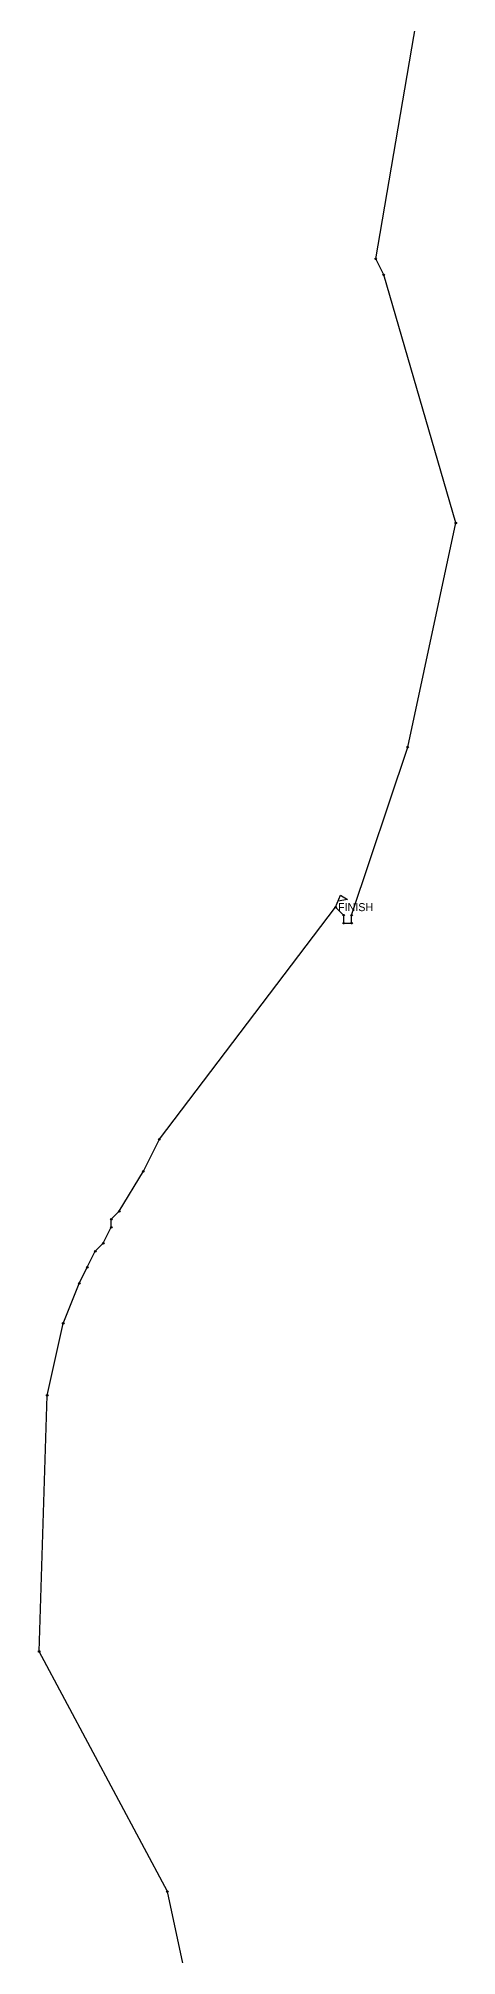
# Model space of a CAD drawing. Extents: x 488641 to 489299, y 4980265 to 4981230.
# Drawn here: x 488640.9 to 488693.1, y 4980751 to 4980990.5 of the extents above; entities that cross this region are included whole.
import ezdxf

# ---------------------------------------------------------------- set-up
doc = ezdxf.new("R2010")
doc.units = 0
for name, color, linetype in [('Tracks', 3, 'CONTINUOUS'), ('TrkAttribs', 3, 'CONTINUOUS'), ('Waypoints', 7, 'CONTINUOUS'), ('WptAttribs', 7, 'CONTINUOUS')]:
    doc.layers.add(name, color=color, linetype=linetype)

# ---------------------------------------------------------------- blocks, each defined once
blk = doc.blocks.new('WAYPOINT')
at = {"layer": 'WptAttribs'}
for p, q in [((0, 0), (0.6, 1.5)), ((1.5, 0.9375), (0.3, 0.75)), ((0.6, 1.5), (1.5, 0.9375))]:
    blk.add_line(p, q, dxfattribs=at)
at = {"layer": 'WptAttribs', "flags": 1}
for tag in ['Altitude', 'Type', 'Temperature', 'Symbol', 'Color', 'City', 'Categories', 'Country', 'Description', 'Position', 'Depth', 'Proximity', 'DisplayMode', 'Facility', 'Date Modified', 'Link', 'Name']:
    blk.add_attdef(tag, (0.3, -0.5), '', height=1, dxfattribs=at)
at = {"layer": 'WptAttribs'}
blk.add_attdef('Visible', (0.3, -0.5), '', height=1, dxfattribs=at)
blk = doc.blocks.new('TRACKPOINT')
at = {"layer": 'TrkAttribs'}
blk.add_circle((0, 0), 0.1, dxfattribs=at)
at = {"layer": 'TrkAttribs', "flags": 1}
for tag in ['Altitude', 'TrackName', 'Time', 'Position', 'Depth', 'LegLength', 'LegTime', 'LegSpeed', 'LegCourse']:
    blk.add_attdef(tag, (0, 0), '', height=1, dxfattribs=at)

msp = doc.modelspace()

# ---------------------------------------------------------------- linework, layer by layer
at = {"layer": 'Tracks'}
msp.add_polyline3d([(488663, 4980731, 922.98), (488657, 4980759, 915.09), (488641, 4980789, 915.09), (488642, 4980821, 919.82), (488644, 4980830, 910.36), (488646, 4980835, 926.13), (488647, 4980837, 921.4), (488648, 4980839, 918.24), (488649, 4980840, 894.59), (488650, 4980842, 894.59), (488650, 4980843, 922.98), (488651, 4980844, 922.98), (488654, 4980849, 911.94), (488656, 4980853, 918.24), (488678, 4980882, 913.51), (488678, 4980882, 934.01), (488678, 4980882, 932.44), (488678, 4980882, 922.98), (488678, 4980882, 905.63), (488679, 4980881, 924.55), (488679, 4980881, 915.09), (488679, 4980881, 902.48), (488679, 4980880, 915.09), (488679, 4980880, 904.05), (488679, 4980880, 915.09), (488680, 4980880, 902.48), (488680, 4980880, 904.05), (488680, 4980880, 915.09), (488680, 4980880, 907.21), (488680, 4980880, 918.24), (488680, 4980880, 894.59), (488680, 4980881, 919.82), (488687, 4980902, 915.09), (488693, 4980930, 919.82), (488684, 4980961, 916.67), (488683, 4980963, 918.24), (488690, 4981004, 922.98)], dxfattribs=at)
at = {"layer": 'Waypoints'}
msp.add_point((488678, 4980882, 932.39), dxfattribs=at)

# ---------------------------------------------------------------- block references
at = {"layer": 'TrkAttribs'}
for p in [(488683, 4980963, 918.24), (488684, 4980961, 916.67), (488693, 4980930, 919.82), (488687, 4980902, 915.09), (488678, 4980882, 913.51), (488678, 4980882, 934.01), (488678, 4980882, 932.44), (488678, 4980882, 922.98), (488678, 4980882, 905.63), (488679, 4980881, 924.55), (488679, 4980881, 915.09), (488679, 4980881, 902.48), (488679, 4980880, 915.09), (488679, 4980880, 904.05), (488679, 4980880, 915.09), (488680, 4980881, 919.82), (488680, 4980880, 902.48), (488680, 4980880, 904.05), (488680, 4980880, 915.09), (488680, 4980880, 907.21), (488680, 4980880, 918.24), (488680, 4980880, 894.59), (488656, 4980853, 918.24), (488654, 4980849, 911.94), (488651, 4980844, 922.98), (488650, 4980843, 922.98), (488650, 4980842, 894.59), (488648, 4980839, 918.24), (488649, 4980840, 894.59), (488647, 4980837, 921.4), (488646, 4980835, 926.13), (488644, 4980830, 910.36), (488642, 4980821, 919.82), (488641, 4980789, 915.09), (488657, 4980759, 915.09)]:
    msp.add_blockref('TRACKPOINT', p, dxfattribs=at)
at = {"layer": 'WptAttribs'}
ref = msp.add_blockref('WAYPOINT', (488678, 4980882, 932.39), dxfattribs=at)
ref.add_attrib('Visible', 'FINISH', (488678.3, 4980881.5), dxfattribs={"height": 1})

doc.saveas('drawing.dxf')
